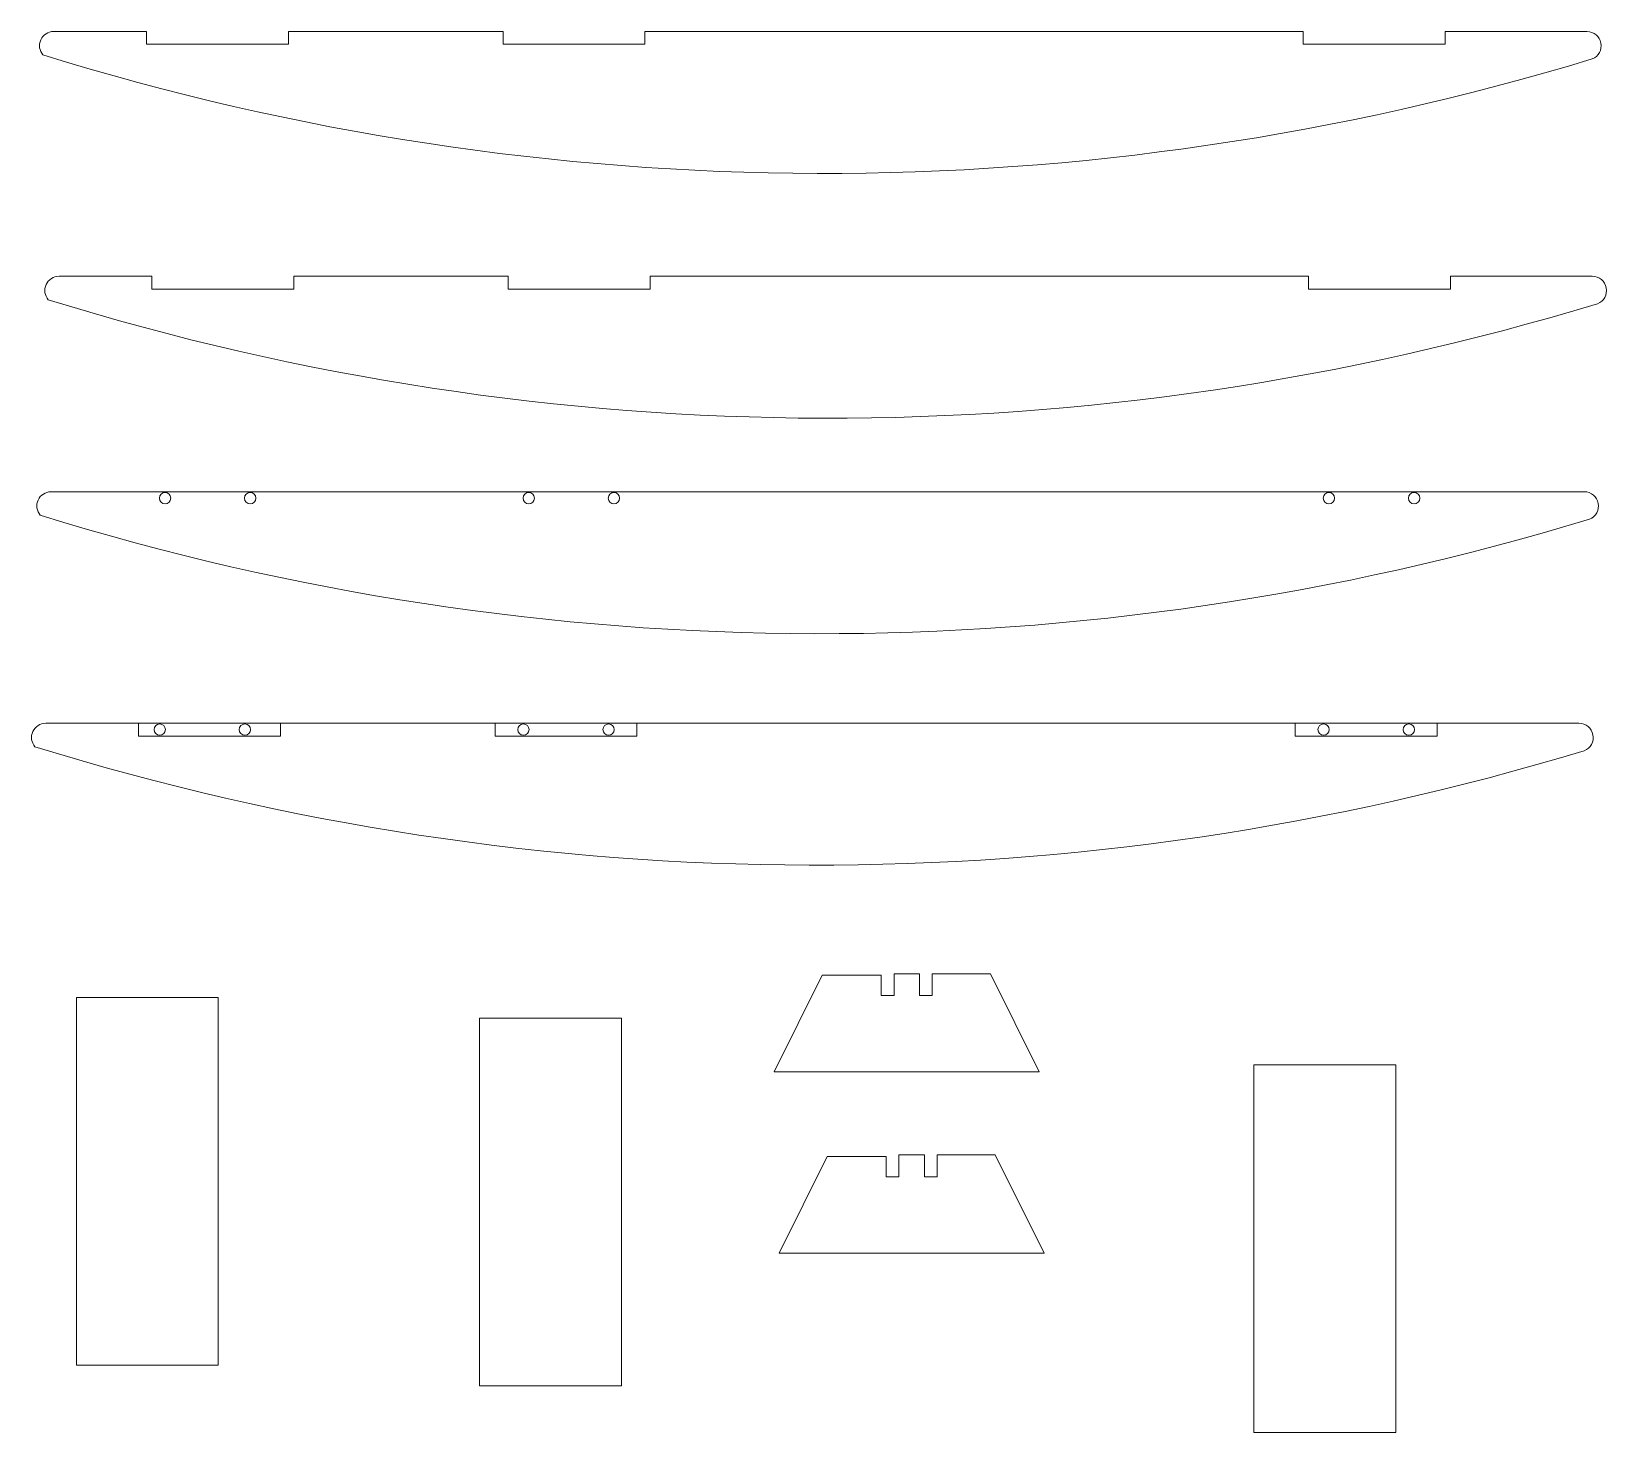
# Model space of a CAD drawing. Header units: millimetres. Extents: x -1695 to 2003, y -862 to 1060.
# Drawn here: x -953 to 156, y -862 to 125 of the extents above; entities that cross this region are included whole.
import ezdxf

# ---------------------------------------------------------------- set-up
doc = ezdxf.new("R2010")
doc.units = ezdxf.units.MM

msp = doc.modelspace()

# ---------------------------------------------------------------- linework, layer by layer
at = {"color": 7, "linetype": 'Continuous', "lineweight": 15}
for p, q in [((-937.524, 124.548), (-872.155, 124.548)), ((-872.155, 124.548), (-872.155, 115.548)), ((-772.155, 115.548), (-772.155, 124.548)), ((-772.155, 124.548), (-621.034, 124.548)), ((-621.034, 124.548), (-621.034, 115.548)), ((-521.034, 115.548), (-521.034, 124.548)), ((-521.034, 124.548), (-57.408, 124.548)), ((-57.408, 124.548), (-57.408, 115.548)), ((42.592, 124.548), (142.476, 124.548)), ((42.592, 115.548), (42.592, 124.548)), ((-872.155, 115.548), (-772.155, 115.548)), ((-621.034, 115.548), (-521.034, 115.548)), ((-57.408, 115.548), (42.592, 115.548)), ((-868.406, -47.882), (-933.776, -47.882)), ((-868.406, -56.882), (-868.406, -47.882)), ((-768.406, -47.882), (-768.406, -56.882)), ((-617.285, -47.882), (-768.406, -47.882)), ((-617.285, -56.882), (-617.285, -47.882)), ((-53.659, -47.882), (-517.285, -47.882)), ((-517.285, -47.882), (-517.285, -56.882)), ((-53.659, -56.882), (-53.659, -47.882)), ((146.224, -47.882), (46.341, -47.882)), ((46.341, -47.882), (46.341, -56.882)), ((-768.406, -56.882), (-868.406, -56.882)), ((-517.285, -56.882), (-617.285, -56.882)), ((46.341, -56.882), (-53.659, -56.882)), ((140.602, -199.696), (-939.398, -199.696)), ((-877.778, -362.755), (-943.147, -362.755)), ((-877.778, -362.755), (-877.778, -371.755)), ((-777.777, -362.755), (-877.778, -362.755)), ((-777.777, -371.755), (-777.777, -362.755)), ((-626.657, -362.755), (-777.777, -362.755)), ((-626.657, -362.755), (-626.657, -371.755)), ((-526.657, -362.755), (-626.657, -362.755)), ((-63.03, -362.755), (-526.657, -362.755)), ((-526.657, -371.755), (-526.657, -362.755)), ((-63.03, -362.755), (-63.03, -371.755)), ((36.969, -362.755), (-63.03, -362.755)), ((36.969, -371.755), (36.969, -362.755)), ((136.853, -362.755), (36.969, -362.755)), ((-877.778, -371.755), (-777.777, -371.755)), ((-626.657, -371.755), (-526.657, -371.755)), ((-63.03, -371.755), (36.969, -371.755)), ((-429.923, -608.289), (-396.127, -540.247)), ((-396.127, -540.247), (-354.634, -540.247)), ((-354.634, -540.247), (-354.634, -554.513)), ((-345.634, -554.513), (-345.634, -539.18)), ((-345.634, -539.18), (-327.634, -539.18)), ((-327.634, -539.18), (-327.634, -554.513)), ((-318.634, -539.18), (-277.671, -539.18)), ((-318.634, -554.513), (-318.634, -539.18)), ((-277.671, -539.18), (-243.345, -608.289)), ((-354.634, -554.513), (-345.634, -554.513)), ((-327.634, -554.513), (-318.634, -554.513)), ((-921.552, -555.975), (-921.552, -814.975)), ((-821.552, -555.975), (-921.552, -555.975)), ((-821.552, -555.975), (-821.552, -814.975)), ((-537.6, -570.567), (-637.6, -570.567)), ((-637.6, -570.567), (-637.6, -829.567)), ((-537.6, -570.567), (-537.6, -829.567)), ((-243.345, -608.289), (-429.923, -608.289)), ((-92.213, -603.397), (-92.213, -862.397)), ((7.787, -603.397), (-92.213, -603.397)), ((7.787, -603.397), (7.787, -862.397)), ((-426.527, -735.963), (-392.732, -667.921)), ((-392.732, -667.921), (-351.238, -667.921)), ((-351.238, -667.921), (-351.238, -682.187)), ((-342.239, -682.187), (-342.239, -666.854)), ((-342.239, -666.854), (-324.239, -666.854)), ((-324.239, -666.854), (-324.239, -682.187)), ((-315.239, -682.187), (-315.239, -666.854)), ((-315.239, -666.854), (-274.275, -666.854)), ((-274.275, -666.854), (-239.95, -735.963)), ((-351.238, -682.187), (-342.239, -682.187)), ((-324.239, -682.187), (-315.239, -682.187)), ((-239.95, -735.963), (-426.527, -735.963)), ((-921.552, -814.975), (-821.552, -814.975)), ((-637.6, -829.567), (-537.6, -829.567)), ((-92.213, -862.397), (7.787, -862.397))]:
    msp.add_line(p, q, dxfattribs=at)
for centre in [(-859.091, -204.196), (-799.091, -204.196), (-602.908, -204.196), (-542.908, -204.196), (-39.282, -204.196), (20.718, -204.196), (-862.839, -367.255), (-802.839, -367.255), (-606.657, -367.255), (-546.657, -367.255), (-43.031, -367.255), (16.969, -367.255)]:
    msp.add_circle(centre, 4, dxfattribs=at)
for centre, radius, start, end in [((-937.524, 114.548), 10, 90, 220.752762), ((142.476, 114.548), 10, 291.23021, 90), ((-394.963, 1879.566), 1855, 252.748312, 286.958345), ((-933.776, -57.882), 10, 90, 220.752762), ((146.224, -57.882), 10, 291.23021, 90), ((-391.214, 1707.135), 1855, 252.748312, 286.958345), ((-939.398, -209.696), 10, 90, 220.752762), ((140.602, -209.696), 10, 291.23021, 90), ((-396.837, 1555.322), 1855, 252.748312, 286.958345), ((-943.147, -372.755), 10, 90, 220.752762), ((136.853, -372.755), 10, 291.23021, 90), ((-400.585, 1392.263), 1855, 252.748312, 286.958345)]:
    msp.add_arc(centre, radius, start, end, dxfattribs=at)

doc.saveas('drawing.dxf')
